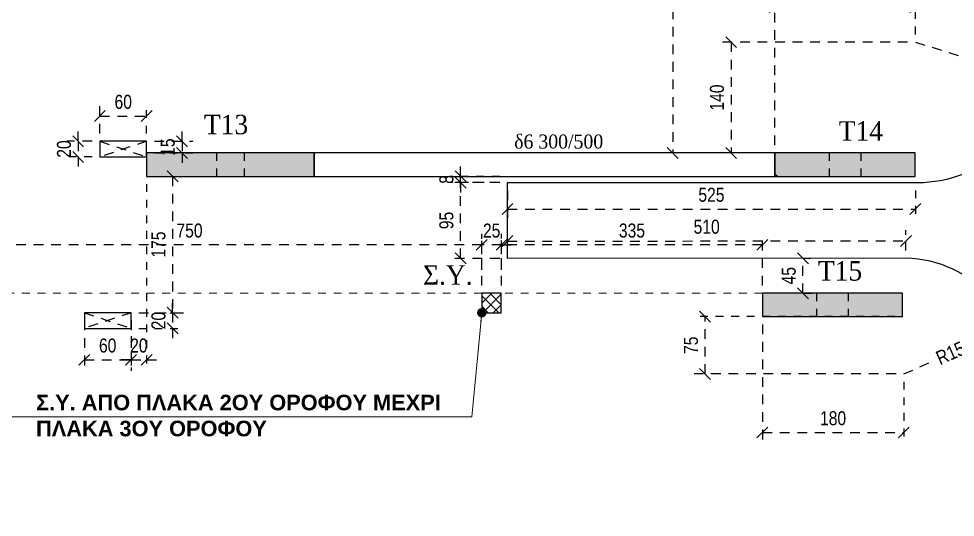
# Model space of a CAD drawing. Header units: millimetres. Extents: x -2171 to 1563, y -1758 to -1505.
# Drawn here: x -492.24 to -480.22, y -1608.51 to -1602.12 of the extents above; entities that cross this region are included whole.
import ezdxf

# ---------------------------------------------------------------- set-up
doc = ezdxf.new("R2010")
doc.units = ezdxf.units.MM
doc.header["$PDMODE"] = 32
for name, pattern in [('DASHED2', [0.375, 0.25, -0.125]), ('DOT', [0.025, 0, -0.025]), ('HIDDEN', [0.375, 0.25, -0.125]), ('HIDDEN2', [0.1875, 0.125, -0.0625])]:
    doc.linetypes.add(name, pattern=pattern)
doc.layers.get('Defpoints').update_dxf_attribs({"color": 6})
for name, color, linetype in [('-S_TEXT', 3, 'Continuous'), ('AM_5', 7, 'Continuous'), ('DIASTASEIS', 7, 'Continuous'), ('Fill_Col', 7, 'Continuous'), ('Fill_Col_1', 8, 'Continuous'), ('Geo_Beam', 7, 'Continuous'), ('Geo_Col', 7, 'Continuous'), ('Geo_Lines', 7, 'Continuous'), ('SY', 94, 'Continuous'), ('Text_Beam', 7, 'Continuous'), ('Text_Col_-1', 7, 'Continuous'), ('Text_Col_1', 7, 'Continuous')]:
    doc.layers.add(name, color=color, linetype=linetype)
doc.layers.add('A-ANNO-DIMS', color=1, linetype='Continuous', lineweight=9)
doc.styles.add('1-100', font='arial.ttf', dxfattribs={"width": 0.8})
doc.styles.add('ag', font='arial.ttf', dxfattribs={"height": 0.25})
doc.styles.add('S1TmsNwRmn1088_b_934_161', font='times.ttf', dxfattribs={"width": 0.933629, "height": 0.10875})
doc.styles.add('S1TmsNwRmn11_b_934_161', font='times.ttf', dxfattribs={"width": 0.933629, "height": 0.001087})
doc.styles.get("Standard").update_dxf_attribs({"font": 'tahoma.ttf'})
doc.dimstyles.new('CHRISTOFOROS', dxfattribs={"dimscale": 0.2, "dimtxt": 0.25, "dimasz": 0.6, "dimexe": 0, "dimexo": 0, "dimgap": 0, "dimtad": 0, "dimdec": 0, "dimlfac": 100, "dimzin": 0, "dimdsep": 46, "dimtxsty": 'ag', "dimblk": 'ARCHTICK', "dimcen": 0, "dimclrd": 256, "dimclre": 256, "dimclrt": 1, "dimaunit": 1, "dimadec": 0, "dimazin": 0, "dimtfac": 1, "dimtdec": 0, "dimtofl": 0, "dimtmove": 0, "dimatfit": 3, "dimfxl": 1, "dimtolj": 1, "dimtzin": 0, "dimlwd": -1, "dimlwe": -1, "dimarcsym": 0})
doc.dimstyles.new('Copy of 1-100', dxfattribs={"dimtxt": 0.18, "dimasz": 0.14, "dimexe": 0.14, "dimexo": 0.1, "dimgap": 0.09, "dimtad": 1, "dimdec": 0, "dimlfac": 100, "dimrnd": 5, "dimzin": 5, "dimdsep": 46, "dimtxsty": '1-100', "dimblk": 'OBLIQUE', "dimcen": 0.09, "dimclrd": 1, "dimclre": 1, "dimclrt": 2, "dimadec": 0, "dimazin": 0, "dimtfac": 1, "dimtdec": 0, "dimtix": 1, "dimtmove": 2, "dimatfit": 3, "dimfxl": 5, "dimfxlon": 1, "dimtolj": 1, "dimtzin": 5, "dimarcsym": 0})

# ---------------------------------------------------------------- blocks, each defined once
blk = doc.blocks.new('_Oblique')
at = {"color": 0, "linetype": 'ByBlock', "lineweight": -2}
blk.add_line((-0.5, -0.5), (0.5, 0.5), dxfattribs=at)
blk = doc.blocks.new('*D229')
at = {"layer": 'A-ANNO-DIMS', "color": 1, "linetype": 'HIDDEN', "lineweight": -2, "ltscale": 0.5, "transparency": 16777216}
blk.add_line((-491.2, -1603.591), (-491.2, -1603.228), dxfattribs=at)
at = {"layer": 'A-ANNO-DIMS', "color": 1, "linetype": 'HIDDEN2', "lineweight": -2, "ltscale": 0.5, "transparency": 16777216}
blk.add_line((-490.6, -1603.591), (-490.6, -1603.228), dxfattribs=at)
at = {"layer": 'A-ANNO-DIMS', "color": 1, "linetype": 'DASHED2', "lineweight": -2, "ltscale": 0.5, "transparency": 16777216}
blk.add_line((-491.2, -1603.368), (-490.6, -1603.368), dxfattribs=at)
at = {"layer": 'Defpoints', "color": 0, "ltscale": 0.5, "transparency": 16777216}
for p in [(-490.6, -1603.368), (-491.2, -1603.691), (-490.6, -1603.691)]:
    blk.add_point(p, dxfattribs=at)
at = {"layer": 'A-ANNO-DIMS', "color": 1, "lineweight": -2, "ltscale": 0.5, "transparency": 16777216, "xscale": 0.14, "yscale": 0.14, "zscale": 0.14, "rotation": 180}
blk.add_blockref('_Oblique', (-491.2, -1603.368), dxfattribs=at)
at = {"layer": 'A-ANNO-DIMS', "color": 1, "lineweight": -2, "ltscale": 0.5, "transparency": 16777216, "xscale": 0.14, "yscale": 0.14, "zscale": 0.14}
blk.add_blockref('_Oblique', (-490.6, -1603.368), dxfattribs=at)
at = {"layer": 'A-ANNO-DIMS', "color": 2, "ltscale": 0.5, "transparency": 16777216, "insert": (-490.9, -1603.186), "char_height": 0.18, "attachment_point": 5, "style": '1-100'}
blk.add_mtext('\\A1;60', dxfattribs=at)
blk = doc.blocks.new('*D222')
at = {"layer": 'A-ANNO-DIMS', "color": 1, "linetype": 'DASHED2', "lineweight": -2, "ltscale": 0.5, "transparency": 16777216}
for p, q in [((-490.146, -1603.691), (-490.146, -1603.551)), ((-490.146, -1603.691), (-490.146, -1603.841)), ((-490.146, -1603.841), (-490.146, -1603.981))]:
    blk.add_line(p, q, dxfattribs=at)
at = {"layer": 'A-ANNO-DIMS', "color": 1, "linetype": 'HIDDEN', "lineweight": -2, "ltscale": 0.5, "transparency": 16777216}
blk.add_line((-490.5, -1603.691), (-490.006, -1603.691), dxfattribs=at)
at = {"layer": 'A-ANNO-DIMS', "color": 1, "linetype": 'HIDDEN2', "lineweight": -2, "ltscale": 0.5, "transparency": 16777216}
blk.add_line((-490.5, -1603.841), (-490.006, -1603.841), dxfattribs=at)
at = {"layer": 'Defpoints', "color": 0, "ltscale": 0.5, "transparency": 16777216}
for p in [(-490.6, -1603.691), (-490.6, -1603.841), (-490.146, -1603.841)]:
    blk.add_point(p, dxfattribs=at)
at = {"layer": 'A-ANNO-DIMS', "color": 1, "lineweight": -2, "ltscale": 0.5, "transparency": 16777216, "xscale": 0.14, "yscale": 0.14, "zscale": 0.14}
for p, rotation in [((-490.146, -1603.691), 270), ((-490.146, -1603.841), 90)]:
    blk.add_blockref('_Oblique', p, dxfattribs=dict(at, rotation=rotation))
at = {"layer": 'A-ANNO-DIMS', "color": 2, "ltscale": 0.5, "transparency": 16777216, "insert": (-490.328, -1603.766), "char_height": 0.18, "attachment_point": 5, "rotation": 90, "style": '1-100'}
blk.add_mtext('\\A1;15', dxfattribs=at)
blk = doc.blocks.new('*D230')
at = {"layer": 'A-ANNO-DIMS', "color": 1, "linetype": 'DASHED2', "lineweight": -2, "ltscale": 0.5, "transparency": 16777216}
for p, q in [((-491.478, -1603.691), (-491.478, -1603.551)), ((-491.478, -1603.691), (-491.478, -1603.891)), ((-491.478, -1603.891), (-491.478, -1604.031))]:
    blk.add_line(p, q, dxfattribs=at)
at = {"layer": 'A-ANNO-DIMS', "color": 1, "linetype": 'HIDDEN', "lineweight": -2, "ltscale": 0.5, "transparency": 16777216}
blk.add_line((-491.3, -1603.691), (-491.618, -1603.691), dxfattribs=at)
at = {"layer": 'A-ANNO-DIMS', "color": 1, "linetype": 'HIDDEN2', "lineweight": -2, "ltscale": 0.5, "transparency": 16777216}
blk.add_line((-491.3, -1603.891), (-491.618, -1603.891), dxfattribs=at)
at = {"layer": 'Defpoints', "color": 0, "ltscale": 0.5, "transparency": 16777216}
for p in [(-491.2, -1603.691), (-491.478, -1603.891), (-491.2, -1603.891)]:
    blk.add_point(p, dxfattribs=at)
at = {"layer": 'A-ANNO-DIMS', "color": 1, "lineweight": -2, "ltscale": 0.5, "transparency": 16777216, "xscale": 0.14, "yscale": 0.14, "zscale": 0.14}
for p, rotation in [((-491.478, -1603.691), 270), ((-491.478, -1603.891), 90)]:
    blk.add_blockref('_Oblique', p, dxfattribs=dict(at, rotation=rotation))
at = {"layer": 'A-ANNO-DIMS', "color": 2, "ltscale": 0.5, "transparency": 16777216, "insert": (-491.66, -1603.791), "char_height": 0.18, "attachment_point": 5, "rotation": 90, "style": '1-100'}
blk.add_mtext('\\A1;20', dxfattribs=at)
blk = doc.blocks.new('*D231')
at = {"layer": 'A-ANNO-DIMS', "color": 1, "linetype": 'HIDDEN', "lineweight": -2, "ltscale": 0.5, "transparency": 16777216}
blk.add_line((-491.399, -1605.991), (-491.399, -1606.634), dxfattribs=at)
at = {"layer": 'A-ANNO-DIMS', "color": 1, "linetype": 'HIDDEN2', "lineweight": -2, "ltscale": 0.5, "transparency": 16777216}
blk.add_line((-490.8, -1605.991), (-490.8, -1606.634), dxfattribs=at)
at = {"layer": 'A-ANNO-DIMS', "color": 1, "linetype": 'DASHED2', "lineweight": -2, "ltscale": 0.5, "transparency": 16777216}
blk.add_line((-491.399, -1606.494), (-490.8, -1606.494), dxfattribs=at)
at = {"layer": 'Defpoints', "color": 0, "ltscale": 0.5, "transparency": 16777216}
for p in [(-491.399, -1605.891), (-490.8, -1605.891), (-490.8, -1606.494)]:
    blk.add_point(p, dxfattribs=at)
at = {"layer": 'A-ANNO-DIMS', "color": 1, "lineweight": -2, "ltscale": 0.5, "transparency": 16777216, "xscale": 0.14, "yscale": 0.14, "zscale": 0.14, "rotation": 180}
blk.add_blockref('_Oblique', (-491.399, -1606.494), dxfattribs=at)
at = {"layer": 'A-ANNO-DIMS', "color": 1, "lineweight": -2, "ltscale": 0.5, "transparency": 16777216, "xscale": 0.14, "yscale": 0.14, "zscale": 0.14}
blk.add_blockref('_Oblique', (-490.8, -1606.494), dxfattribs=at)
at = {"layer": 'A-ANNO-DIMS', "color": 2, "ltscale": 0.5, "transparency": 16777216, "insert": (-491.1, -1606.312), "char_height": 0.18, "attachment_point": 5, "style": '1-100'}
blk.add_mtext('\\A1;60', dxfattribs=at)
blk = doc.blocks.new('*D223')
at = {"layer": 'A-ANNO-DIMS', "color": 1, "linetype": 'HIDDEN', "lineweight": -2, "ltscale": 0.5, "transparency": 16777216}
blk.add_line((-490.5, -1604.141), (-490.126, -1604.141), dxfattribs=at)
at = {"layer": 'A-ANNO-DIMS', "color": 1, "linetype": 'DASHED2', "lineweight": -2, "ltscale": 0.5, "transparency": 16777216}
blk.add_line((-490.266, -1604.141), (-490.266, -1605.891), dxfattribs=at)
at = {"layer": 'A-ANNO-DIMS', "color": 1, "linetype": 'HIDDEN2', "lineweight": -2, "ltscale": 0.5, "transparency": 16777216}
blk.add_line((-490.7, -1605.891), (-490.126, -1605.891), dxfattribs=at)
at = {"layer": 'Defpoints', "color": 0, "ltscale": 0.5, "transparency": 16777216}
for p in [(-490.6, -1604.141), (-490.8, -1605.891), (-490.266, -1605.891)]:
    blk.add_point(p, dxfattribs=at)
at = {"layer": 'A-ANNO-DIMS', "color": 1, "lineweight": -2, "ltscale": 0.5, "transparency": 16777216, "xscale": 0.14, "yscale": 0.14, "zscale": 0.14}
for p, rotation in [((-490.266, -1604.141), 90), ((-490.266, -1605.891), 270)]:
    blk.add_blockref('_Oblique', p, dxfattribs=dict(at, rotation=rotation))
at = {"layer": 'A-ANNO-DIMS', "color": 2, "ltscale": 0.5, "transparency": 16777216, "insert": (-490.448, -1605.016), "char_height": 0.18, "attachment_point": 5, "rotation": 90, "style": '1-100'}
blk.add_mtext('\\A1;175', dxfattribs=at)
blk = doc.blocks.new('*D232')
at = {"layer": 'A-ANNO-DIMS', "color": 1, "linetype": 'DASHED2', "lineweight": -2, "ltscale": 0.5, "transparency": 16777216}
for p, q in [((-490.266, -1605.891), (-490.266, -1605.751)), ((-490.266, -1605.891), (-490.266, -1606.091)), ((-490.266, -1606.091), (-490.266, -1606.231))]:
    blk.add_line(p, q, dxfattribs=at)
at = {"layer": 'A-ANNO-DIMS', "color": 1, "linetype": 'HIDDEN', "lineweight": -2, "ltscale": 0.5, "transparency": 16777216}
blk.add_line((-490.7, -1605.891), (-490.126, -1605.891), dxfattribs=at)
at = {"layer": 'A-ANNO-DIMS', "color": 1, "linetype": 'HIDDEN2', "lineweight": -2, "ltscale": 0.5, "transparency": 16777216}
blk.add_line((-490.7, -1606.091), (-490.126, -1606.091), dxfattribs=at)
at = {"layer": 'Defpoints', "color": 0, "ltscale": 0.5, "transparency": 16777216}
for p in [(-490.8, -1605.891), (-490.8, -1606.091), (-490.266, -1606.091)]:
    blk.add_point(p, dxfattribs=at)
at = {"layer": 'A-ANNO-DIMS', "color": 1, "lineweight": -2, "ltscale": 0.5, "transparency": 16777216, "xscale": 0.14, "yscale": 0.14, "zscale": 0.14}
for p, rotation in [((-490.266, -1605.891), 270), ((-490.266, -1606.091), 90)]:
    blk.add_blockref('_Oblique', p, dxfattribs=dict(at, rotation=rotation))
at = {"layer": 'A-ANNO-DIMS', "color": 2, "ltscale": 0.5, "transparency": 16777216, "insert": (-490.448, -1605.991), "char_height": 0.18, "attachment_point": 5, "rotation": 90, "style": '1-100'}
blk.add_mtext('\\A1;20', dxfattribs=at)
blk = doc.blocks.new('*D233')
at = {"layer": 'A-ANNO-DIMS', "color": 1, "linetype": 'HIDDEN2', "lineweight": -2, "ltscale": 0.5, "transparency": 16777216}
blk.add_line((-490.6, -1604.241), (-490.6, -1606.634), dxfattribs=at)
at = {"layer": 'A-ANNO-DIMS', "color": 1, "linetype": 'HIDDEN', "lineweight": -2, "ltscale": 0.5, "transparency": 16777216}
blk.add_line((-490.8, -1605.991), (-490.8, -1606.634), dxfattribs=at)
at = {"layer": 'A-ANNO-DIMS', "color": 1, "linetype": 'DASHED2', "lineweight": -2, "ltscale": 0.5, "transparency": 16777216}
for p, q in [((-490.8, -1606.494), (-490.94, -1606.494)), ((-490.8, -1606.494), (-490.6, -1606.494)), ((-490.6, -1606.494), (-490.46, -1606.494))]:
    blk.add_line(p, q, dxfattribs=at)
at = {"layer": 'Defpoints', "color": 0, "ltscale": 0.5, "transparency": 16777216}
for p in [(-490.6, -1604.141), (-490.8, -1605.891), (-490.6, -1606.494)]:
    blk.add_point(p, dxfattribs=at)
at = {"layer": 'A-ANNO-DIMS', "color": 1, "lineweight": -2, "ltscale": 0.5, "transparency": 16777216, "xscale": 0.14, "yscale": 0.14, "zscale": 0.14}
blk.add_blockref('_Oblique', (-490.8, -1606.494), dxfattribs=at)
at = {"layer": 'A-ANNO-DIMS', "color": 1, "lineweight": -2, "ltscale": 0.5, "transparency": 16777216, "xscale": 0.14, "yscale": 0.14, "zscale": 0.14, "rotation": 180}
blk.add_blockref('_Oblique', (-490.6, -1606.494), dxfattribs=at)
at = {"layer": 'A-ANNO-DIMS', "color": 2, "ltscale": 0.5, "transparency": 16777216, "insert": (-490.7, -1606.312), "char_height": 0.18, "attachment_point": 5, "style": '1-100'}
blk.add_mtext('\\A1;20', dxfattribs=at)
blk = doc.blocks.new('*D248')
at = {"layer": 'Defpoints', "color": 0, "ltscale": 0.5, "transparency": 16777216}
for p in [(-482.213, -1605.192), (-482.179, -1605.192), (-482.213, -1605.64)]:
    blk.add_point(p, dxfattribs=at)
at = {"layer": 'DIASTASEIS', "color": 1, "linetype": 'HIDDEN2', "lineweight": -2, "ltscale": 0.5, "transparency": 16777216}
blk.add_line((-482.179, -1605.192), (-482.039, -1605.192), dxfattribs=at)
at = {"layer": 'DIASTASEIS', "color": 1, "linetype": 'DASHED2', "lineweight": -2, "ltscale": 0.5, "transparency": 16777216}
blk.add_line((-482.179, -1605.64), (-482.179, -1605.192), dxfattribs=at)
at = {"layer": 'DIASTASEIS', "color": 1, "linetype": 'HIDDEN', "lineweight": -2, "ltscale": 0.5, "transparency": 16777216}
blk.add_line((-482.179, -1605.64), (-482.039, -1605.64), dxfattribs=at)
at = {"layer": 'DIASTASEIS', "color": 1, "lineweight": -2, "ltscale": 0.5, "transparency": 16777216, "xscale": 0.14, "yscale": 0.14, "zscale": 0.14}
for p, rotation in [((-482.179, -1605.192), 90), ((-482.179, -1605.64), 270)]:
    blk.add_blockref('_Oblique', p, dxfattribs=dict(at, rotation=rotation))
at = {"layer": 'DIASTASEIS', "color": 2, "ltscale": 0.5, "transparency": 16777216, "insert": (-482.36, -1605.416), "char_height": 0.18, "attachment_point": 5, "rotation": 90, "style": '1-100'}
blk.add_mtext('\\A1;45', dxfattribs=at)
blk = doc.blocks.new('*D515')
at = {"layer": 'Defpoints', "color": 0, "ltscale": 0.5, "transparency": 16777216}
for p in [(-480.857, -1604.969), (-485.97, -1605.193), (-480.857, -1605.191)]:
    blk.add_point(p, dxfattribs=at)
at = {"layer": 'DIASTASEIS', "color": 1, "linetype": 'HIDDEN', "lineweight": -2, "ltscale": 0.5, "transparency": 16777216}
blk.add_line((-485.97, -1605.093), (-485.97, -1604.831), dxfattribs=at)
at = {"layer": 'DIASTASEIS', "color": 1, "linetype": 'HIDDEN2', "lineweight": -2, "ltscale": 0.5, "transparency": 16777216}
blk.add_line((-480.857, -1605.091), (-480.857, -1604.829), dxfattribs=at)
at = {"layer": 'DIASTASEIS', "color": 1, "linetype": 'DASHED2', "lineweight": -2, "ltscale": 0.5, "transparency": 16777216}
blk.add_line((-485.97, -1604.971), (-480.857, -1604.969), dxfattribs=at)
at = {"layer": 'DIASTASEIS', "color": 1, "lineweight": -2, "ltscale": 0.5, "transparency": 16777216, "xscale": 0.14, "yscale": 0.14, "zscale": 0.14}
for p, rotation in [((-485.97, -1604.971), 180.0234452727963), ((-480.857, -1604.969), 0.0234452727963225)]:
    blk.add_blockref('_Oblique', p, dxfattribs=dict(at, rotation=rotation))
at = {"layer": 'DIASTASEIS', "color": 2, "ltscale": 0.5, "transparency": 16777216, "insert": (-483.414, -1604.788), "char_height": 0.18, "attachment_point": 5, "rotation": 0.0234, "style": '1-100'}
blk.add_mtext('\\A1;510', dxfattribs=at)
blk = doc.blocks.new('*D516')
at = {"layer": 'Defpoints', "color": 0, "ltscale": 0.5, "transparency": 16777216}
for p in [(-485.97, -1604.221), (-480.736, -1604.221), (-480.736, -1604.56)]:
    blk.add_point(p, dxfattribs=at)
at = {"layer": 'DIASTASEIS', "color": 1, "linetype": 'HIDDEN', "lineweight": -2, "ltscale": 0.5, "transparency": 16777216}
blk.add_line((-485.97, -1604.321), (-485.97, -1604.7), dxfattribs=at)
at = {"layer": 'DIASTASEIS', "color": 1, "linetype": 'HIDDEN2', "lineweight": -2, "ltscale": 0.5, "transparency": 16777216}
blk.add_line((-480.736, -1604.321), (-480.736, -1604.7), dxfattribs=at)
at = {"layer": 'DIASTASEIS', "color": 1, "linetype": 'DASHED2', "lineweight": -2, "ltscale": 0.5, "transparency": 16777216}
blk.add_line((-485.97, -1604.56), (-480.736, -1604.56), dxfattribs=at)
at = {"layer": 'DIASTASEIS', "color": 1, "lineweight": -2, "ltscale": 0.5, "transparency": 16777216, "xscale": 0.14, "yscale": 0.14, "zscale": 0.14}
for p, rotation in [((-485.97, -1604.56), 180.0000858531642), ((-480.736, -1604.56), 8.585316420639835e-05)]:
    blk.add_blockref('_Oblique', p, dxfattribs=dict(at, rotation=rotation))
at = {"layer": 'DIASTASEIS', "color": 2, "ltscale": 0.5, "transparency": 16777216, "insert": (-483.353, -1604.378), "char_height": 0.18, "attachment_point": 5, "rotation": 0.0001, "style": '1-100'}
blk.add_mtext('\\A1;525', dxfattribs=at)
blk = doc.blocks.new('*D517')
at = {"layer": 'Defpoints', "color": 0, "ltscale": 0.5, "transparency": 16777216}
for p in [(-486.571, -1604.221), (-485.97, -1604.221), (-485.97, -1605.193)]:
    blk.add_point(p, dxfattribs=at)
at = {"layer": 'DIASTASEIS', "color": 1, "linetype": 'HIDDEN2', "lineweight": -2, "ltscale": 0.5, "transparency": 16777216}
blk.add_line((-486.07, -1604.221), (-486.711, -1604.221), dxfattribs=at)
at = {"layer": 'DIASTASEIS', "color": 1, "linetype": 'DASHED2', "lineweight": -2, "ltscale": 0.5, "transparency": 16777216}
blk.add_line((-486.571, -1605.193), (-486.571, -1604.221), dxfattribs=at)
at = {"layer": 'DIASTASEIS', "color": 1, "linetype": 'HIDDEN', "lineweight": -2, "ltscale": 0.5, "transparency": 16777216}
blk.add_line((-486.07, -1605.193), (-486.711, -1605.193), dxfattribs=at)
at = {"layer": 'DIASTASEIS', "color": 1, "lineweight": -2, "ltscale": 0.5, "transparency": 16777216, "xscale": 0.14, "yscale": 0.14, "zscale": 0.14}
for p, rotation in [((-486.571, -1604.221), 90), ((-486.571, -1605.193), 270)]:
    blk.add_blockref('_Oblique', p, dxfattribs=dict(at, rotation=rotation))
at = {"layer": 'DIASTASEIS', "color": 2, "ltscale": 0.5, "transparency": 16777216, "insert": (-486.753, -1604.707), "char_height": 0.18, "attachment_point": 5, "rotation": 90, "style": '1-100'}
blk.add_mtext('\\A1;95', dxfattribs=at)
blk = doc.blocks.new('*D518')
at = {"layer": 'Defpoints', "color": 0, "ltscale": 0.5, "transparency": 16777216}
for p in [(-486.571, -1604.141), (-485.97, -1604.141), (-485.97, -1604.221)]:
    blk.add_point(p, dxfattribs=at)
at = {"layer": 'DIASTASEIS', "color": 1, "linetype": 'DASHED2', "lineweight": -2, "ltscale": 0.5, "transparency": 16777216}
for p, q in [((-486.571, -1604.141), (-486.571, -1604.001)), ((-486.571, -1604.221), (-486.571, -1604.141)), ((-486.571, -1604.221), (-486.571, -1604.361))]:
    blk.add_line(p, q, dxfattribs=at)
at = {"layer": 'DIASTASEIS', "color": 1, "linetype": 'HIDDEN2', "lineweight": -2, "ltscale": 0.5, "transparency": 16777216}
blk.add_line((-486.07, -1604.141), (-486.711, -1604.141), dxfattribs=at)
at = {"layer": 'DIASTASEIS', "color": 1, "linetype": 'HIDDEN', "lineweight": -2, "ltscale": 0.5, "transparency": 16777216}
blk.add_line((-486.07, -1604.221), (-486.711, -1604.221), dxfattribs=at)
at = {"layer": 'DIASTASEIS', "color": 1, "lineweight": -2, "ltscale": 0.5, "transparency": 16777216, "xscale": 0.14, "yscale": 0.14, "zscale": 0.14}
for p, rotation in [((-486.571, -1604.141), 270), ((-486.571, -1604.221), 90)]:
    blk.add_blockref('_Oblique', p, dxfattribs=dict(at, rotation=rotation))
at = {"layer": 'DIASTASEIS', "color": 2, "ltscale": 0.5, "transparency": 16777216, "insert": (-486.753, -1604.181), "char_height": 0.18, "attachment_point": 5, "rotation": 90, "style": '1-100'}
blk.add_mtext('\\A1;8', dxfattribs=at)
blk = doc.blocks.new('*D550')
at = {"layer": 'Defpoints', "color": 0, "ltscale": 0.5, "transparency": 16777216}
for p in [(-479.528, -1606.07), (-480.884, -1606.676)]:
    blk.add_point(p, dxfattribs=at)
at = {"layer": 'DIASTASEIS', "color": 1, "linetype": 'DASHED2', "lineweight": -2, "ltscale": 0.5, "transparency": 16777216}
for p, q in [((-479.528, -1606.07), (-479.945, -1606.256)), ((-480.884, -1606.676), (-480.525, -1606.516))]:
    blk.add_line(p, q, dxfattribs=at)
at = {"layer": 'DIASTASEIS', "color": 1, "lineweight": -2, "ltscale": 0.5, "transparency": 16777216, "xscale": 0.14, "yscale": 0.14, "zscale": 0.14, "rotation": 24.08205142869371}
blk.add_blockref('_Oblique', (-479.528, -1606.07), dxfattribs=at)
at = {"layer": 'DIASTASEIS', "color": 2, "ltscale": 0.5, "transparency": 16777216, "insert": (-480.235, -1606.386), "char_height": 0.18, "attachment_point": 5, "rotation": 24.0821, "style": '1-100'}
blk.add_mtext('\\A1;R150', dxfattribs=at)
blk = doc.blocks.new('*D551')
at = {"layer": 'Defpoints', "color": 0, "ltscale": 0.5, "transparency": 16777216}
for p in [(-480.736, -1602.419), (-479.015, -1602.95)]:
    blk.add_point(p, dxfattribs=at)
at = {"layer": 'DIASTASEIS', "color": 1, "linetype": 'DASHED2', "lineweight": -2, "ltscale": 0.5, "transparency": 16777216}
for p, q in [((-480.736, -1602.419), (-480.074, -1602.623)), ((-479.015, -1602.95), (-479.467, -1602.811))]:
    blk.add_line(p, q, dxfattribs=at)
at = {"layer": 'DIASTASEIS', "color": 1, "lineweight": -2, "ltscale": 0.5, "transparency": 16777216, "xscale": 0.14, "yscale": 0.14, "zscale": 0.14, "rotation": 342.8485326096659}
blk.add_blockref('_Oblique', (-479.015, -1602.95), dxfattribs=at)
at = {"layer": 'DIASTASEIS', "color": 2, "ltscale": 0.5, "transparency": 16777216, "insert": (-479.771, -1602.717), "char_height": 0.18, "attachment_point": 5, "rotation": 342.8485, "style": '1-100'}
blk.add_mtext('\\A1;R180', dxfattribs=at)
blk = doc.blocks.new('*D568')
at = {"layer": 'Defpoints', "color": 0, "ltscale": 0.5, "transparency": 16777216}
for p in [(-482.699, -1605.94), (-480.884, -1606.676), (-480.884, -1607.427)]:
    blk.add_point(p, dxfattribs=at)
at = {"layer": 'DIASTASEIS', "color": 1, "linetype": 'HIDDEN', "lineweight": -2, "ltscale": 0.5, "transparency": 16777216}
blk.add_line((-482.699, -1606.04), (-482.699, -1607.567), dxfattribs=at)
at = {"layer": 'DIASTASEIS', "color": 1, "linetype": 'HIDDEN2', "lineweight": -2, "ltscale": 0.5, "transparency": 16777216}
blk.add_line((-480.884, -1606.776), (-480.884, -1607.567), dxfattribs=at)
at = {"layer": 'DIASTASEIS', "color": 1, "linetype": 'DASHED2', "lineweight": -2, "ltscale": 0.5, "transparency": 16777216}
blk.add_line((-482.699, -1607.427), (-480.884, -1607.427), dxfattribs=at)
at = {"layer": 'DIASTASEIS', "color": 1, "lineweight": -2, "ltscale": 0.5, "transparency": 16777216, "xscale": 0.14, "yscale": 0.14, "zscale": 0.14, "rotation": 180}
blk.add_blockref('_Oblique', (-482.699, -1607.427), dxfattribs=at)
at = {"layer": 'DIASTASEIS', "color": 1, "lineweight": -2, "ltscale": 0.5, "transparency": 16777216, "xscale": 0.14, "yscale": 0.14, "zscale": 0.14}
blk.add_blockref('_Oblique', (-480.884, -1607.427), dxfattribs=at)
at = {"layer": 'DIASTASEIS', "color": 2, "ltscale": 0.5, "transparency": 16777216, "insert": (-481.792, -1607.245), "char_height": 0.18, "attachment_point": 5, "style": '1-100'}
blk.add_mtext('\\A1;180', dxfattribs=at)
blk = doc.blocks.new('*D569')
at = {"layer": 'Defpoints', "color": 0, "ltscale": 0.5, "transparency": 16777216}
for p in [(-483.434, -1605.94), (-480.899, -1605.94), (-480.884, -1606.676)]:
    blk.add_point(p, dxfattribs=at)
at = {"layer": 'DIASTASEIS', "color": 1, "linetype": 'HIDDEN2', "lineweight": -2, "ltscale": 0.5, "transparency": 16777216}
blk.add_line((-480.999, -1605.94), (-483.574, -1605.94), dxfattribs=at)
at = {"layer": 'DIASTASEIS', "color": 1, "linetype": 'DASHED2', "lineweight": -2, "ltscale": 0.5, "transparency": 16777216}
blk.add_line((-483.434, -1606.676), (-483.434, -1605.94), dxfattribs=at)
at = {"layer": 'DIASTASEIS', "color": 1, "linetype": 'HIDDEN', "lineweight": -2, "ltscale": 0.5, "transparency": 16777216}
blk.add_line((-480.984, -1606.676), (-483.574, -1606.676), dxfattribs=at)
at = {"layer": 'DIASTASEIS', "color": 1, "lineweight": -2, "ltscale": 0.5, "transparency": 16777216, "xscale": 0.14, "yscale": 0.14, "zscale": 0.14}
for p, rotation in [((-483.434, -1605.94), 90), ((-483.434, -1606.676), 270)]:
    blk.add_blockref('_Oblique', p, dxfattribs=dict(at, rotation=rotation))
at = {"layer": 'DIASTASEIS', "color": 2, "ltscale": 0.5, "transparency": 16777216, "insert": (-483.615, -1606.308), "char_height": 0.18, "attachment_point": 5, "rotation": 90, "style": '1-100'}
blk.add_mtext('\\A1;75', dxfattribs=at)
blk = doc.blocks.new('*D570')
at = {"layer": 'Defpoints', "color": 0, "ltscale": 0.5, "transparency": 16777216}
for p in [(-480.736, -1601.97), (-480.736, -1602.419), (-482.538, -1603.841)]:
    blk.add_point(p, dxfattribs=at)
at = {"layer": 'DIASTASEIS', "color": 1, "linetype": 'HIDDEN', "lineweight": -2, "ltscale": 0.5, "transparency": 16777216}
blk.add_line((-482.538, -1603.741), (-482.538, -1601.83), dxfattribs=at)
at = {"layer": 'DIASTASEIS', "color": 1, "linetype": 'HIDDEN2', "lineweight": -2, "ltscale": 0.5, "transparency": 16777216}
blk.add_line((-480.736, -1602.319), (-480.736, -1601.83), dxfattribs=at)
at = {"layer": 'DIASTASEIS', "color": 1, "linetype": 'DASHED2', "lineweight": -2, "ltscale": 0.5, "transparency": 16777216}
blk.add_line((-482.538, -1601.97), (-480.736, -1601.97), dxfattribs=at)
at = {"layer": 'DIASTASEIS', "color": 1, "lineweight": -2, "ltscale": 0.5, "transparency": 16777216, "xscale": 0.14, "yscale": 0.14, "zscale": 0.14, "rotation": 180}
blk.add_blockref('_Oblique', (-482.538, -1601.97), dxfattribs=at)
at = {"layer": 'DIASTASEIS', "color": 1, "lineweight": -2, "ltscale": 0.5, "transparency": 16777216, "xscale": 0.14, "yscale": 0.14, "zscale": 0.14}
blk.add_blockref('_Oblique', (-480.736, -1601.97), dxfattribs=at)
at = {"layer": 'DIASTASEIS', "color": 2, "ltscale": 0.5, "transparency": 16777216, "insert": (-481.637, -1601.788), "char_height": 0.18, "attachment_point": 5, "style": '1-100'}
blk.add_mtext('\\A1;180', dxfattribs=at)
blk = doc.blocks.new('*D571')
at = {"layer": 'Defpoints', "color": 0, "ltscale": 0.5, "transparency": 16777216}
for p in [(-480.736, -1602.419), (-483.1, -1603.841), (-480.737, -1603.841)]:
    blk.add_point(p, dxfattribs=at)
at = {"layer": 'DIASTASEIS', "color": 1, "linetype": 'HIDDEN', "lineweight": -2, "ltscale": 0.5, "transparency": 16777216}
blk.add_line((-480.836, -1602.419), (-483.24, -1602.419), dxfattribs=at)
at = {"layer": 'DIASTASEIS', "color": 1, "linetype": 'DASHED2', "lineweight": -2, "ltscale": 0.5, "transparency": 16777216}
blk.add_line((-483.1, -1602.419), (-483.1, -1603.841), dxfattribs=at)
at = {"layer": 'DIASTASEIS', "color": 1, "linetype": 'HIDDEN2', "lineweight": -2, "ltscale": 0.5, "transparency": 16777216}
blk.add_line((-480.837, -1603.841), (-483.24, -1603.841), dxfattribs=at)
at = {"layer": 'DIASTASEIS', "color": 1, "lineweight": -2, "ltscale": 0.5, "transparency": 16777216, "xscale": 0.14, "yscale": 0.14, "zscale": 0.14}
for p, rotation in [((-483.1, -1602.419), 90), ((-483.1, -1603.841), 270)]:
    blk.add_blockref('_Oblique', p, dxfattribs=dict(at, rotation=rotation))
at = {"layer": 'DIASTASEIS', "color": 2, "ltscale": 0.5, "transparency": 16777216, "insert": (-483.281, -1603.13), "char_height": 0.18, "attachment_point": 5, "rotation": 90, "style": '1-100'}
blk.add_mtext('\\A1;140', dxfattribs=at)
blk = doc.blocks.new('*D573')
at = {"layer": 'Defpoints', "color": 0, "ltscale": 0.5, "transparency": 16777216}
for p in [(-482.167, -1599.298), (-483.849, -1603.841), (-482.167, -1603.841)]:
    blk.add_point(p, dxfattribs=at)
at = {"layer": 'DIASTASEIS', "color": 1, "linetype": 'HIDDEN', "lineweight": -2, "ltscale": 0.5, "transparency": 16777216}
blk.add_line((-482.267, -1599.298), (-483.989, -1599.298), dxfattribs=at)
at = {"layer": 'DIASTASEIS', "color": 1, "linetype": 'DASHED2', "lineweight": -2, "ltscale": 0.5, "transparency": 16777216}
blk.add_line((-483.849, -1599.298), (-483.849, -1603.841), dxfattribs=at)
at = {"layer": 'DIASTASEIS', "color": 1, "linetype": 'HIDDEN2', "lineweight": -2, "ltscale": 0.5, "transparency": 16777216}
blk.add_line((-482.267, -1603.841), (-483.989, -1603.841), dxfattribs=at)
at = {"layer": 'DIASTASEIS', "color": 1, "lineweight": -2, "ltscale": 0.5, "transparency": 16777216, "xscale": 0.14, "yscale": 0.14, "zscale": 0.14}
for p, rotation in [((-483.849, -1599.298), 90), ((-483.849, -1603.841), 270)]:
    blk.add_blockref('_Oblique', p, dxfattribs=dict(at, rotation=rotation))
at = {"layer": 'DIASTASEIS', "color": 2, "ltscale": 0.5, "transparency": 16777216, "insert": (-484.03, -1601.569), "char_height": 0.18, "attachment_point": 5, "rotation": 90, "style": '1-100'}
blk.add_mtext('\\A1;455', dxfattribs=at)
blk = doc.blocks.new('_ArchTick')
at = {"color": 0, "linetype": 'ByBlock', "const_width": 0.15}
blk.add_lwpolyline([(-0.5, -0.5), (0.5, 0.5)], dxfattribs=at)
blk = doc.blocks.new('*D1490')
at = {"layer": 'AM_5', "color": 1, "linetype": 'HIDDEN2', "lineweight": -2, "ltscale": 0.5, "transparency": 16777216}
blk.add_line((-486.046, -1605.54), (-486.046, -1604.879), dxfattribs=at)
at = {"layer": 'AM_5', "color": 1, "linetype": 'HIDDEN', "lineweight": -2, "ltscale": 0.5, "transparency": 16777216}
blk.add_line((-482.699, -1605.54), (-482.699, -1604.879), dxfattribs=at)
at = {"layer": 'AM_5', "color": 1, "linetype": 'DASHED2', "lineweight": -2, "ltscale": 0.5, "transparency": 16777216}
blk.add_line((-482.699, -1605.019), (-486.046, -1605.019), dxfattribs=at)
at = {"layer": 'Defpoints', "color": 0, "ltscale": 0.5, "transparency": 16777216}
for p in [(-486.046, -1605.019), (-486.046, -1605.64), (-482.699, -1605.64)]:
    blk.add_point(p, dxfattribs=at)
at = {"layer": 'AM_5', "color": 1, "lineweight": -2, "ltscale": 0.5, "transparency": 16777216, "xscale": 0.14, "yscale": 0.14, "zscale": 0.14, "rotation": 180}
blk.add_blockref('_Oblique', (-486.046, -1605.019), dxfattribs=at)
at = {"layer": 'AM_5', "color": 1, "lineweight": -2, "ltscale": 0.5, "transparency": 16777216, "xscale": 0.14, "yscale": 0.14, "zscale": 0.14}
blk.add_blockref('_Oblique', (-482.699, -1605.019), dxfattribs=at)
at = {"layer": 'AM_5', "color": 2, "ltscale": 0.5, "transparency": 16777216, "insert": (-484.373, -1604.837), "char_height": 0.18, "attachment_point": 5, "style": '1-100'}
blk.add_mtext('\\A1;335', dxfattribs=at)
blk = doc.blocks.new('*D1493')
at = {"layer": 'AM_5', "color": 1, "linetype": 'HIDDEN2', "lineweight": -2, "ltscale": 0.5, "transparency": 16777216}
blk.add_line((-486.3, -1605.541), (-486.3, -1604.879), dxfattribs=at)
at = {"layer": 'AM_5', "color": 1, "linetype": 'HIDDEN', "lineweight": -2, "ltscale": 0.5, "transparency": 16777216}
blk.add_line((-486.046, -1605.54), (-486.046, -1604.879), dxfattribs=at)
at = {"layer": 'AM_5', "color": 1, "linetype": 'DASHED2', "lineweight": -2, "ltscale": 0.5, "transparency": 16777216}
for p, q in [((-486.3, -1605.019), (-486.44, -1605.019)), ((-486.046, -1605.019), (-486.3, -1605.019)), ((-486.046, -1605.019), (-485.906, -1605.019))]:
    blk.add_line(p, q, dxfattribs=at)
at = {"layer": 'Defpoints', "color": 0, "ltscale": 0.5, "transparency": 16777216}
for p in [(-486.3, -1605.019), (-486.3, -1605.641), (-486.046, -1605.64)]:
    blk.add_point(p, dxfattribs=at)
at = {"layer": 'AM_5', "color": 1, "lineweight": -2, "ltscale": 0.5, "transparency": 16777216, "xscale": 0.14, "yscale": 0.14, "zscale": 0.14}
blk.add_blockref('_Oblique', (-486.3, -1605.019), dxfattribs=at)
at = {"layer": 'AM_5', "color": 1, "lineweight": -2, "ltscale": 0.5, "transparency": 16777216, "xscale": 0.14, "yscale": 0.14, "zscale": 0.14, "rotation": 180}
blk.add_blockref('_Oblique', (-486.046, -1605.019), dxfattribs=at)
at = {"layer": 'AM_5', "color": 2, "ltscale": 0.5, "transparency": 16777216, "insert": (-486.173, -1604.837), "char_height": 0.18, "attachment_point": 5, "style": '1-100'}
blk.add_mtext('\\A1;25', dxfattribs=at)
blk = doc.blocks.new('*D1494')
at = {"layer": 'AM_5', "color": 1, "linetype": 'HIDDEN2', "lineweight": -2, "ltscale": 0.5, "transparency": 16777216}
blk.add_line((-493.8, -1605.541), (-493.8, -1604.879), dxfattribs=at)
at = {"layer": 'AM_5', "color": 1, "linetype": 'HIDDEN', "lineweight": -2, "ltscale": 0.5, "transparency": 16777216}
blk.add_line((-486.3, -1605.541), (-486.3, -1604.879), dxfattribs=at)
at = {"layer": 'AM_5', "color": 1, "linetype": 'DASHED2', "lineweight": -2, "ltscale": 0.5, "transparency": 16777216}
blk.add_line((-486.3, -1605.019), (-493.8, -1605.019), dxfattribs=at)
at = {"layer": 'Defpoints', "color": 0, "ltscale": 0.5, "transparency": 16777216}
for p in [(-493.8, -1605.019), (-493.8, -1605.641), (-486.3, -1605.641)]:
    blk.add_point(p, dxfattribs=at)
at = {"layer": 'AM_5', "color": 1, "lineweight": -2, "ltscale": 0.5, "transparency": 16777216, "xscale": 0.14, "yscale": 0.14, "zscale": 0.14, "rotation": 180}
blk.add_blockref('_Oblique', (-493.8, -1605.019), dxfattribs=at)
at = {"layer": 'AM_5', "color": 1, "lineweight": -2, "ltscale": 0.5, "transparency": 16777216, "xscale": 0.14, "yscale": 0.14, "zscale": 0.14}
blk.add_blockref('_Oblique', (-486.3, -1605.019), dxfattribs=at)
at = {"layer": 'AM_5', "color": 2, "ltscale": 0.5, "transparency": 16777216, "insert": (-490.05, -1604.837), "char_height": 0.18, "attachment_point": 5, "style": '1-100'}
blk.add_mtext('\\A1;750', dxfattribs=at)

msp = doc.modelspace()

# ---------------------------------------------------------------- hatches: boundary and pattern name
at = {"layer": 'Fill_Col'}
for points in [[(-490.6004, -1604.1408), (-488.4504, -1604.1408), (-488.4504, -1603.8408), (-490.6004, -1603.8408)], [(-482.5374, -1604.1407), (-480.7374, -1604.1407), (-480.7374, -1603.8407), (-482.5374, -1603.8407)], [(-482.6993, -1605.9402), (-480.8993, -1605.9402), (-480.8993, -1605.6402), (-482.6993, -1605.6402)]]:
    msp.add_hatch(color=252, dxfattribs=at).paths.add_polyline_path(points)
at = {"layer": 'Fill_Col_1', "linetype": 'Continuous', "ltscale": 0.5, "transparency": 33554687}
h = msp.add_hatch(dxfattribs=at)
h.set_pattern_fill('ANSI37', color=253, scale=0.03)
h.set_pattern_definition([(45, (1637.28631, 324.24864), (-0.067351921, 0.067351921), []), (135, (1637.28631, 324.24864), (-0.067351921, -0.067351921), [])])
h.paths.add_polyline_path([(-486.3001, -1605.8907), (-486.0501, -1605.8907), (-486.0501, -1605.6407), (-486.3001, -1605.6407)])

# ---------------------------------------------------------------- linework, layer by layer
at = {"color": 2, "linetype": 'HIDDEN', "ltscale": 0.5}
for p, q in [((-491.2001, -1603.6907), (-490.6001, -1603.8907)), ((-490.6001, -1603.6907), (-491.2001, -1603.8907)), ((-491.3991, -1605.8907), (-490.8001, -1606.0907)), ((-490.8001, -1605.8907), (-491.3991, -1606.0907))]:
    msp.add_line(p, q, dxfattribs=at)
at = {"layer": 'A-ANNO-DIMS', "linetype": 'DOT', "ltscale": 3}
msp.add_line((-482.6993, -1605.6402), (-497.148, -1605.6402), dxfattribs=at)
at = {"layer": 'Geo_Beam', "color": 94}
msp.add_lwpolyline([(-488.4504, -1604.1408), (-482.5106, -1604.1407), (-482.5106, -1604.131), (-482.5375, -1604.131), (-482.5375, -1603.8407), (-488.4504, -1603.8408)], close=True, dxfattribs=at)
at = {"layer": 'Geo_Col', "color": 94}
for points in [[(-490.6004, -1604.1408), (-488.4504, -1604.1408), (-488.4504, -1603.8408), (-490.6004, -1603.8408)], [(-482.5374, -1604.1407), (-480.7374, -1604.1407), (-480.7374, -1603.8407), (-482.5374, -1603.8407)], [(-482.6993, -1605.9402), (-480.8993, -1605.9402), (-480.8993, -1605.6402), (-482.6993, -1605.6402)]]:
    msp.add_lwpolyline(points, close=True, dxfattribs=at)
at = {"layer": 'Geo_Col', "color": 94, "linetype": 'DOT'}
for points in [[(-490.6004, -1604.1408), (-489.7004, -1604.1408), (-489.7004, -1603.8408), (-490.6004, -1603.8408)], [(-488.4504, -1603.8408), (-489.3504, -1603.8408), (-489.3504, -1604.1408), (-488.4504, -1604.1408)], [(-482.5374, -1604.1407), (-481.8374, -1604.1407), (-481.8374, -1603.8407), (-482.5374, -1603.8407)], [(-480.7374, -1603.8407), (-481.4374, -1603.8407), (-481.4374, -1604.1407), (-480.7374, -1604.1407)], [(-482.6993, -1605.9402), (-481.9993, -1605.9402), (-481.9993, -1605.6402), (-482.6993, -1605.6402)], [(-480.8993, -1605.6402), (-481.5993, -1605.6402), (-481.5993, -1605.9402), (-480.8993, -1605.9402)]]:
    msp.add_lwpolyline(points, close=True, dxfattribs=at)
at = {"layer": 'Geo_Lines', "color": 94}
msp.add_lwpolyline([(-492.7936, -1613.3731), (-483.4185, -1613.7919, 0.382195), (-480.0306, -1610.987), (-479.4099, -1606.8562, 0.4446853), (-480.8566, -1605.191), (-485.9702, -1605.1931), (-485.9701, -1604.2207), (-480.7363, -1604.2207, 0.5046468), (-479.0142, -1601.8887), (-480.0696, -1598.5159, 0.304456), (-482.0955, -1597.0607), (-493.9801, -1597.0607)], format="xyb", dxfattribs=at)
for points in [[(-491.2001, -1603.8907), (-490.6001, -1603.8907), (-490.6001, -1603.6907), (-491.2001, -1603.6907)], [(-491.3991, -1606.0907), (-490.8001, -1606.0907), (-490.8001, -1605.8907), (-491.3991, -1605.8907)]]:
    msp.add_lwpolyline(points, close=True, dxfattribs=at)
at = {"layer": 'SY'}
msp.add_lwpolyline([(-486.3001, -1605.8907), (-486.0501, -1605.8907), (-486.0501, -1605.6407), (-486.3001, -1605.6407)], close=True, dxfattribs=at)

# ---------------------------------------------------------------- texts
at = {"layer": '-S_TEXT', "insert": (-492.0192, -1606.9421, 0), "char_height": 0.2, "attachment_point": 1}
msp.add_mtext_dynamic_manual_height_columns('\\A1;\\pxql;{\\fArial|b1|i0|c161|p34;Σ.Υ. ΑΠΟ ΠΛΑΚΑ \\fArial|b1|i0|c0|p34;2\\fArial|b1|i0|c161|p34;ΟΥ ΟΡΟΦΟΥ ΜΕΧΡΙ \\PΠΛΑΚΑ \\fArial|b1|i0|c0|p34;3\\fArial|b1|i0|c161|p34;ΟΥ ΟΡΟΦΟΥ}', width=9.978535, gutter_width=1.2, heights=[1.0598], dxfattribs=at)
at = {"layer": 'Text_Beam', "color": 3, "style": 'S1TmsNwRmn1088_b_934_161', "width": 0.933629}
msp.add_text(' δ6 300/500', height=0.18, rotation=360, dxfattribs=at).set_placement((-485.9469, -1603.7841))
at = {"layer": 'Text_Col_-1', "color": 200, "style": 'S1TmsNwRmn11_b_934_161', "width": 0.933629}
for s, p in [('T13', (-489.8648, -1603.6002)), ('T14', (-481.7192, -1603.6828)), ('T15', (-481.9863, -1605.4783))]:
    msp.add_text(s, height=0.25, dxfattribs=at).set_placement(p)
at = {"layer": 'Text_Col_1', "color": 200, "style": 'S1TmsNwRmn11_b_934_161', "width": 0.933629}
msp.add_text('Σ.Υ.', height=0.25, dxfattribs=at).set_placement((-487.0534, -1605.5309))

# ---------------------------------------------------------------- dimensions: what is measured, and where the dimension line sits
at = {"layer": 'A-ANNO-DIMS', "ltscale": 0.5}
for base, p1, p2, picture, middle in [((-490.6001, -1603.368), (-491.2001, -1603.6907), (-490.6001, -1603.6907), '*D229', (-490.9001, -1603.1861)), ((-490.6004, -1606.4943), (-490.8001, -1605.8907), (-490.6004, -1604.1408), '*D233', (-490.7002, -1606.3124)), ((-490.8001, -1606.4943), (-491.3991, -1605.8907), (-490.8001, -1605.8907), '*D231', (-491.0996, -1606.3124))]:
    dim = msp.add_linear_dim(base=base, p1=p1, p2=p2, dimstyle='Copy of 1-100', dxfattribs=at)
    dim.commit()
    dim.dimension.update_dxf_attribs({"geometry": picture, "text_midpoint": middle})
for base, p1, p2, picture, middle in [((-491.4785, -1603.8907), (-491.2001, -1603.6907), (-491.2001, -1603.8907), '*D230', (-491.6604, -1603.7907)), ((-490.146, -1603.8408), (-490.6001, -1603.6907), (-490.6004, -1603.8408), '*D222', (-490.3279, -1603.7658)), ((-490.2656, -1605.8907), (-490.6004, -1604.1408), (-490.8001, -1605.8907), '*D223', (-490.4476, -1605.0158)), ((-490.2656, -1606.0907), (-490.8001, -1605.8907), (-490.8001, -1606.0907), '*D232', (-490.4476, -1605.9907))]:
    dim = msp.add_linear_dim(base=base, p1=p1, p2=p2, angle=90, dimstyle='Copy of 1-100', dxfattribs=at)
    dim.commit()
    dim.dimension.update_dxf_attribs({"geometry": picture, "text_midpoint": middle})
at = {"layer": 'AM_5', "ltscale": 0.5}
for base, p1, p2, picture, middle in [((-493.8001, -1605.0194), (-486.3001, -1605.6407), (-493.8001, -1605.6407), '*D1494', (-490.0501, -1604.8375)), ((-486.3001, -1605.0194), (-486.0465, -1605.6402), (-486.3001, -1605.6407), '*D1493', (-486.1733, -1604.8375)), ((-486.0465, -1605.0194), (-482.6993, -1605.6402), (-486.0465, -1605.6402), '*D1490', (-484.3729, -1604.8374))]:
    dim = msp.add_linear_dim(base=base, p1=p1, p2=p2, dimstyle='Copy of 1-100', dxfattribs=at)
    dim.commit()
    dim.dimension.update_dxf_attribs({"geometry": picture, "text_midpoint": middle})
at = {"layer": 'DIASTASEIS', "ltscale": 0.5}
for base, p1, p2, picture, middle in [((-483.8486, -1603.8407), (-482.1667, -1599.2976), (-482.1667, -1603.8407), '*D573', (-484.0301, -1601.5692)), ((-483.0995, -1603.8407), (-480.7363, -1602.4188), (-480.7374, -1603.8407), '*D571', (-483.2814, -1603.1298)), ((-486.571, -1604.2207), (-485.9702, -1605.1931), (-485.9701, -1604.2207), '*D517', (-486.7529, -1604.7069)), ((-483.4336, -1605.9402), (-480.8843, -1606.6761), (-480.8993, -1605.9402), '*D569', (-483.6151, -1606.3082))]:
    dim = msp.add_linear_dim(base=base, p1=p1, p2=p2, angle=90, dimstyle='Copy of 1-100', dxfattribs=at)
    dim.commit()
    dim.dimension.update_dxf_attribs({"geometry": picture, "text_midpoint": middle})
for base, p1, p2, picture, middle in [((-480.7363, -1601.9697), (-482.5375, -1603.8407), (-480.7363, -1602.4188), '*D570', (-481.6369, -1601.7878)), ((-480.88433, -1607.42689), (-482.69926, -1605.94022), (-480.88433, -1606.6761), '*D568', (-481.7918, -1607.24499))]:
    dim = msp.add_linear_dim(base=base, p1=p1, p2=p2, dimstyle='Copy of 1-100', dxfattribs=at)
    dim.commit()
    dim.dimension.update_dxf_attribs({"geometry": picture, "text_midpoint": middle})
for center, mpoint, picture, middle in [((-480.7363, -1602.4188), (-479.0145, -1602.9502), '*D551', (-479.7705, -1602.7169)), ((-480.8843, -1606.6761), (-479.5283, -1606.07), '*D550', (-480.2349, -1606.3859))]:
    dim = msp.add_radius_dim(center=center, mpoint=mpoint, dimstyle='Copy of 1-100', dxfattribs=at)
    dim.commit()
    dim.dimension.update_dxf_attribs({"geometry": picture, "text_midpoint": middle, "dimtype": 132})
at = {"layer": 'DIASTASEIS', "color": 94, "ltscale": 0.5}
dim = msp.add_linear_dim(base=(-486.571, -1604.1408), p1=(-485.9701, -1604.2207), p2=(-485.9701, -1604.1408), angle=90, dimstyle='Copy of 1-100', override={"dimrnd": 0}, dxfattribs=at)
dim.commit()
dim.dimension.update_dxf_attribs({"geometry": '*D518', "text_midpoint": (-486.7529, -1604.1807)})
at = {"layer": 'DIASTASEIS', "ltscale": 0.5}
for p1, p2, distance, picture, middle in [((-485.9701, -1604.2207), (-480.7363, -1604.2207), -0.3389, '*D516', (-483.3532, -1604.3777)), ((-485.9702, -1605.1931), (-480.8566, -1605.191), 0.2218, '*D515', (-483.4136, -1604.7883))]:
    dim = msp.add_aligned_dim(p1=p1, p2=p2, distance=distance, dimstyle='Copy of 1-100', dxfattribs=at)
    dim.commit()
    dim.dimension.update_dxf_attribs({"geometry": picture, "text_midpoint": middle})
at = {"layer": 'DIASTASEIS', "color": 94, "ltscale": 0.5}
dim = msp.add_linear_dim(base=(-482.1789, -1605.1916), p1=(-482.213, -1605.6402), p2=(-482.2132, -1605.1916), angle=90, dimstyle='Copy of 1-100', dxfattribs=at)
dim.commit()
dim.dimension.update_dxf_attribs({"geometry": '*D248', "text_midpoint": (-482.3605, -1605.4159)})

# ---------------------------------------------------------------- leaders
at = {"layer": 'A-ANNO-DIMS', "linetype": 'Continuous'}
for points in [[(-493.8923, -1605.7499, 0), (-492.3543, -1607.2243, 0), (-486.4271, -1607.2243, 0)], [(-486.3001, -1605.8907), (-486.4271, -1607.2243)]]:
    msp.add_leader(points, dimstyle='CHRISTOFOROS', override={"dimclrd": 1, "dimldrblk": 'Dot', "dimfxl": 0.1, "dimfxlon": 1, "dimarcsym": 1}, dxfattribs=at)

doc.saveas('drawing.dxf')
